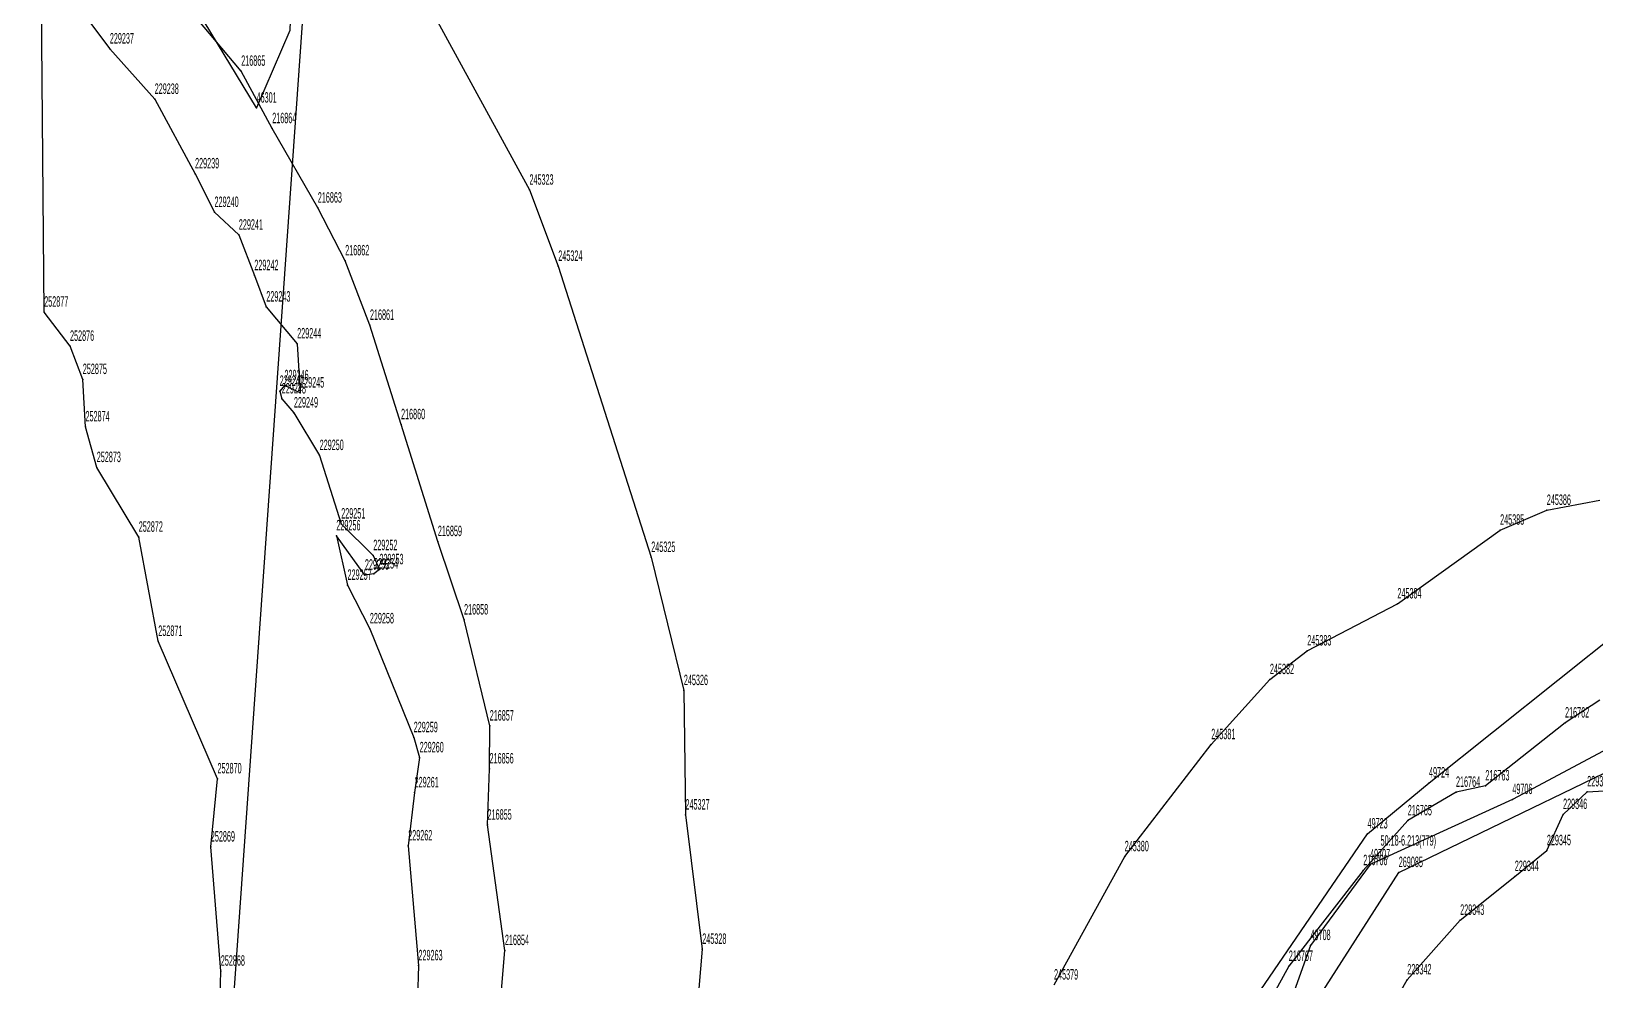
# Model space of a CAD drawing. Extents: x 1277570 to 1279623, y 422293 to 424918.
# Drawn here: x 1277573.2 to 1277890.3, y 424350.8 to 424543.3 of the extents above; entities that cross this region are included whole.
import ezdxf

# ---------------------------------------------------------------- set-up
doc = ezdxf.new("R2010")
doc.units = 0
doc.layers.get('0').update_dxf_attribs({"linetype": 'CONTINUOUS'})

msp = doc.modelspace()

# ---------------------------------------------------------------- linework, layer by layer
at = {"color": 7, "linetype": 'CONTINUOUS'}
msp.add_lwpolyline([(1277803.08, 424903.440001), (1277738.390002, 424910.170002), (1277621.390002, 424858.590001), (1277628.720002, 424838.21), (1277634.879999, 424821.279999), (1277634.82, 424821.240002), (1277635.059999, 424820.560001), (1277625.610002, 424543.419999), (1277618.900001, 424527.730002), (1277608.249999, 424545.23), (1277588.459999, 424571.869999), (1277573.240002, 424602.310002)], close=True, dxfattribs=at)
for points in [[(1278377.630002, 424455.709999), (1278318.460001, 424445.800002), (1278278.7, 424400.540001), (1278223.980001, 424357.34), (1278102.529999, 424285.44), (1278077.809999, 424262.510001), (1278033.329999, 424230.829999), (1278019.049999, 424163.689998), (1277988.800002, 424105.67), (1277948.47, 424055.79), (1277885.839999, 424010.359999), (1277832.899998, 423988.38), (1277764.310002, 423972.239999), (1277691.700002, 423963.630002), (1277584.91, 423930.579999), (1277652.3, 424887.12)], [(1277611.419998, 424345.040001), (1277611.65, 424352.789998), (1277609.63, 424377.950002), (1277610.979999, 424391.769998), (1277598.979998, 424419.630001), (1277595.020002, 424440.749999), (1277586.510002, 424454.870002), (1277584.229998, 424463.12), (1277583.679998, 424472.72), (1277581.090001, 424479.45), (1277575.86, 424486.37), (1277573.880002, 424713.619998)], [(1277756.040001, 423821.06), (1277827.020002, 423909.56), (1277848.929999, 423991.06), (1277846.3, 424058.550001), (1277810.369998, 424126.900001), (1277791.969998, 424121.640001), (1277779.699998, 424198.759999), (1277808.620002, 424251.340002), (1277824.05, 424331.599999), (1277850.389998, 424372.780001), (1277910.719998, 424401.980002), (1277960.999999, 424449.389999), (1278060.589998, 424498.700002), (1278152.519999, 424582.489999), (1278210.87, 424651.840002), (1278316.900001, 424668.479999), (1278486.910001, 424671.120001), (1278649.04, 424609.770001), (1278700.739999, 424613.279998), (1278794.51, 424606.269998), (1278862.869998, 424539.660002), (1278956.639999, 424520.380002)], [(1277648.45, 424558.309998), (1277674.210002, 424511.099999), (1277680.050001, 424495.659998), (1277698.89, 424436.650001), (1277705.5, 424409.670002), (1277705.819998, 424384.440002), (1277709.229999, 424357.220002), (1277707.14, 424332.520001)], [(1277578.68, 424553.680001), (1277589.160002, 424539.719999), (1277598.249998, 424529.5), (1277606.43, 424514.399998), (1277610.380001, 424506.580001), (1277615.31, 424501.980002), (1277618.450001, 424493.760002), (1277620.869999, 424487.4), (1277627.13, 424479.940002), (1277627.719998, 424469.979998), (1277624.56, 424471.449998), (1277623.580002, 424470.309999), (1277624.01, 424468.779998), (1277626.469999, 424465.929998), (1277631.679999, 424457.310001), (1277636.049998, 424443.429999), (1277642.559998, 424437.02), (1277643.79, 424434.16), (1277642.69, 424433.280001), (1277640.86, 424433.059999), (1277635.069999, 424441.029998), (1277637.329998, 424431.009998), (1277641.86, 424422.179999), (1277650.74, 424400.11), (1277651.950001, 424396.040001), (1277650.93, 424388.950001), (1277649.629999, 424378.189999), (1277651.709998, 424353.88), (1277651.3, 424340.679999)], [(1277578.68, 424553.680001), (1277589.160002, 424539.719999), (1277598.249998, 424529.5), (1277606.43, 424514.399998), (1277610.380001, 424506.580001), (1277615.31, 424501.980002), (1277618.450001, 424493.760002), (1277620.869999, 424487.4), (1277627.13, 424479.940002), (1277627.719998, 424469.979998), (1277624.56, 424471.449998), (1277623.580002, 424470.309999), (1277624.01, 424468.779998), (1277626.469999, 424465.929998), (1277631.679999, 424457.310001), (1277636.049998, 424443.429999), (1277642.559998, 424437.02), (1277643.79, 424434.16), (1277642.69, 424433.280001), (1277640.86, 424433.059999), (1277635.069999, 424441.029998), (1277637.329998, 424431.009998), (1277641.86, 424422.179999), (1277650.74, 424400.11), (1277651.950001, 424396.040001), (1277650.93, 424388.950001), (1277649.629999, 424378.189999), (1277651.709998, 424353.88), (1277651.3, 424340.679999)], [(1277667.710002, 424339.229998), (1277669.23, 424356.970001), (1277665.719998, 424382.390001), (1277666.12, 424393.790001), (1277666.150001, 424402.479998), (1277660.950002, 424423.98), (1277655.639998, 424439.87), (1277648.18, 424463.56), (1277641.880001, 424483.709999), (1277636.860002, 424496.769998), (1277631.309999, 424507.46), (1277622.069999, 424523.569998), (1277615.790001, 424535.2), (1277604.350001, 424548.750001)], [(1277667.710002, 424339.229998), (1277669.23, 424356.970001), (1277665.719998, 424382.390001), (1277666.12, 424393.790001), (1277666.150001, 424402.479998), (1277660.950002, 424423.98), (1277655.639998, 424439.87), (1277648.18, 424463.56), (1277641.880001, 424483.709999), (1277636.860002, 424496.769998), (1277631.309999, 424507.46), (1277622.069999, 424523.569998), (1277615.790001, 424535.2), (1277604.350001, 424548.750001)], [(1277910.03, 424407.059998), (1277873.410001, 424387.58), (1277844.57, 424374.350001), (1277832.500001, 424357.990002), (1277823.170002, 424331.890002), (1277818.879998, 424302.659998), (1277814.99, 424261.789998), (1277801.740001, 424221.280001), (1277777.560001, 424197.489998), (1277750.550001, 424194.94), (1277754.079999, 424211.36), (1277755.629998, 424211.71), (1277777.480001, 424229.240001), (1277781.29, 424240.210001), (1277781.58, 424241.119999), (1277792.889998, 424259.879998), (1277793.420002, 424279.100001), (1277801.699999, 424318.639999), (1277844.059998, 424380.609999), (1277856.519998, 424390.940001), (1277934.770002, 424453.340001)], [(1277780.519998, 424349.980001), (1277794.84, 424375.980001), (1277812.389998, 424398.689998), (1277824.280002, 424411.899998), (1277831.850001, 424417.699998), (1277850.109998, 424427.230001), (1277870.93, 424442.180001), (1277880.390002, 424446.19), (1277891.110002, 424448.25)], [(1277891.149999, 424407.659999), (1277884.089999, 424403.089998), (1277867.940002, 424390.340001), (1277861.990002, 424389.05), (1277852.209998, 424383.27), (1277843.200001, 424373.169999), (1277828.100001, 424353.760002), (1277817, 424333.57)], [(1277891.149999, 424407.659999), (1277884.089999, 424403.089998), (1277867.940002, 424390.340001), (1277861.990002, 424389.05), (1277852.209998, 424383.27), (1277843.200001, 424373.169999), (1277828.100001, 424353.760002), (1277817, 424333.57)], [(1277840.08, 424329.820002), (1277852.119998, 424351.03), (1277862.829998, 424363.100002), (1277873.909998, 424371.979998), (1277880.400002, 424377.21), (1277883.690002, 424384.550001), (1277888.59, 424389.14), (1277895.529999, 424389.550001)], [(1277840.08, 424329.820002), (1277852.119998, 424351.03), (1277862.829998, 424363.100002), (1277873.909998, 424371.979998), (1277880.400002, 424377.21), (1277883.690002, 424384.550001), (1277888.59, 424389.14), (1277895.529999, 424389.550001)]]:
    msp.add_lwpolyline(points, dxfattribs=at)
at = {"color": 7}
for p in [(1277589.160002, 424539.719999), (1277615.790001, 424535.2), (1277598.249998, 424529.5), (1277618.900001, 424527.730002), (1277622.069999, 424523.569998), (1277606.43, 424514.399998), (1277674.210002, 424511.099999), (1277610.380001, 424506.580001), (1277631.309999, 424507.46), (1277615.31, 424501.980002), (1277636.860002, 424496.769998), (1277680.050001, 424495.659998), (1277618.450001, 424493.760002), (1277575.86, 424486.37), (1277620.869999, 424487.4), (1277641.880001, 424483.709999), (1277581.090001, 424479.45), (1277627.13, 424479.940002), (1277583.679998, 424472.72), (1277623.580002, 424470.309999), (1277624.56, 424471.449998), (1277627.719998, 424469.979998), (1277624.01, 424468.779998), (1277626.469999, 424465.929998), (1277648.18, 424463.56), (1277584.229998, 424463.12), (1277631.679999, 424457.310001), (1277586.510002, 424454.870002), (1277880.390002, 424446.19), (1277636.049998, 424443.429999), (1277870.93, 424442.180001), (1277595.020002, 424440.749999), (1277635.069999, 424441.029998), (1277655.639998, 424439.87), (1277642.559998, 424437.02), (1277698.89, 424436.650001), (1277640.86, 424433.059999), (1277642.69, 424433.280001), (1277643.79, 424434.16), (1277637.329998, 424431.009998), (1277850.109998, 424427.230001), (1277641.86, 424422.179999), (1277660.950002, 424423.98), (1277598.979998, 424419.630001), (1277831.850001, 424417.699998), (1277705.5, 424409.670002), (1277824.280002, 424411.899998), (1277650.74, 424400.11), (1277666.150001, 424402.479998), (1277884.089999, 424403.089998), (1277812.389998, 424398.689998), (1277651.950001, 424396.040001), (1277666.12, 424393.790001), (1277610.979999, 424391.769998), (1277856.519998, 424390.940001), (1277650.93, 424388.950001), (1277861.990002, 424389.05), (1277867.940002, 424390.340001), (1277873.410001, 424387.58), (1277888.59, 424389.14), (1277705.819998, 424384.440002), (1277883.690002, 424384.550001), (1277665.719998, 424382.390001), (1277852.209998, 424383.27), (1277609.63, 424377.950002), (1277649.629999, 424378.189999), (1277844.059998, 424380.609999), (1277794.84, 424375.980001), (1277880.400002, 424377.21), (1277843.200001, 424373.169999), (1277844.57, 424374.350001), (1277850.389998, 424372.780001), (1277873.909998, 424371.979998), (1277862.829998, 424363.100002), (1277669.23, 424356.970001), (1277709.229999, 424357.220002), (1277832.500001, 424357.990002), (1277611.65, 424352.789998), (1277651.709998, 424353.88), (1277828.100001, 424353.760002), (1277852.119998, 424351.03)]:
    msp.add_point(p, dxfattribs=at)

# ---------------------------------------------------------------- texts
at = {"color": 7, "width": 0.5}
for s, height, p in [('229237', 2.122561, (1277589.160002, 424540.79244)), ('216865', 2.122557, (1277615.790001, 424536.27244)), ('229238', 2.122557, (1277598.249998, 424530.57244)), ('46301', 2.122557, (1277618.900001, 424528.802442)), ('216864', 2.122557, (1277622.069999, 424524.642443)), ('229239', 2.122561, (1277606.43, 424515.47244)), ('245323', 2.122561, (1277674.210002, 424512.172441)), ('229240', 2.122557, (1277610.380001, 424507.652441)), ('216863', 2.122557, (1277631.309999, 424508.53244)), ('229241', 2.122557, (1277615.31, 424503.052442)), ('216862', 2.122561, (1277636.860002, 424497.84244)), ('245324', 2.122557, (1277680.050001, 424496.732443)), ('229242', 2.122557, (1277618.450001, 424494.832443)), ('252877', 2.122557, (1277575.86, 424487.44244)), ('229243', 2.122557, (1277620.869999, 424488.472441)), ('216861', 2.122561, (1277641.880001, 424484.78244)), ('252876', 2.122557, (1277581.090001, 424480.522441)), ('229244', 2.122557, (1277627.13, 424481.012442)), ('252875', 2.122561, (1277583.679998, 424473.792441)), ('229247', 2.122561, (1277623.580002, 424471.382441)), ('229246', 2.122557, (1277624.56, 424472.522443)), ('229245', 2.122561, (1277627.719998, 424471.05244)), ('229248', 2.122557, (1277624.01, 424469.852443)), ('229249', 2.122557, (1277626.469999, 424467.002443)), ('216860', 2.122561, (1277648.18, 424464.632441)), ('252874', 2.122557, (1277584.229998, 424464.19244)), ('229250', 2.122557, (1277631.679999, 424458.382441)), ('252873', 2.122557, (1277586.510002, 424455.942443)), ('245386', 2.122561, (1277880.390002, 424447.262441)), ('229251', 2.122561, (1277636.049998, 424444.502441)), ('245385', 2.122557, (1277870.93, 424443.252442)), ('252872', 2.122561, (1277595.020002, 424441.822441)), ('229256', 2.122557, (1277635.069999, 424442.102443)), ('216859', 2.122557, (1277655.639998, 424440.94244)), ('229252', 2.122557, (1277642.559998, 424438.09244)), ('245325', 2.122557, (1277698.89, 424437.722442)), ('229255', 2.122561, (1277640.86, 424434.132441)), ('229254', 2.122557, (1277642.69, 424434.352442)), ('229253', 2.122557, (1277643.79, 424435.232441)), ('229257', 2.122557, (1277637.329998, 424432.082443)), ('245384', 2.122557, (1277850.109998, 424428.302442)), ('229258', 2.122561, (1277641.86, 424423.25244)), ('216858', 2.122561, (1277660.950002, 424425.052441)), ('252871', 2.122557, (1277598.979998, 424420.702441)), ('245383', 2.122557, (1277831.850001, 424418.772443)), ('245326', 2.122557, (1277705.5, 424410.742443)), ('245382', 2.122561, (1277824.280002, 424412.97244)), ('216762', 2.122557, (1277884.089999, 424404.162443)), ('229259', 2.122557, (1277650.74, 424401.182441)), ('216857', 2.122561, (1277666.150001, 424403.55244)), ('245381', 2.122557, (1277812.389998, 424399.762443)), ('229260', 2.122557, (1277651.950001, 424397.112441)), ('216856', 2.122557, (1277666.12, 424394.862441)), ('252870', 2.122557, (1277610.979999, 424392.842443)), ('49724', 2.122557, (1277856.519998, 424392.012441)), ('229261', 2.122557, (1277650.93, 424390.022441)), ('216764', 2.122557, (1277861.990002, 424390.122441)), ('216763', 2.122557, (1277867.940002, 424391.412441)), ('49706', 2.122557, (1277873.410001, 424388.652441)), ('229347', 2.122557, (1277888.59, 424390.21244)), ('245327', 2.122557, (1277705.819998, 424385.512442)), ('229346', 2.122557, (1277883.690002, 424385.622441)), ('216855', 2.122557, (1277665.719998, 424383.462441)), ('216765', 2.122561, (1277852.209998, 424384.342441)), ('252869', 2.122557, (1277609.63, 424379.022443)), ('229262', 2.122561, (1277649.629999, 424379.26244)), ('49723', 2.122561, (1277844.059998, 424381.68244)), ('245380', 2.122557, (1277794.84, 424377.052442)), ('50:18-6.213(779)', 2.122557, (1277846.69987, 424378.19831)), ('229345', 2.122557, (1277880.400002, 424378.282441)), ('216766', 2.122561, (1277843.200001, 424374.242441)), ('49707', 2.122557, (1277844.57, 424375.422441)), ('269085', 2.122557, (1277850.389998, 424373.852442)), ('229344', 2.122557, (1277873.909998, 424373.052443)), ('229343', 2.122557, (1277862.829998, 424364.172442)), ('216854', 2.122557, (1277669.23, 424358.042441)), ('245328', 2.122557, (1277709.229999, 424358.292442)), ('49708', 2.122557, (1277832.500001, 424359.062442)), ('252868', 2.122557, (1277611.65, 424353.862443)), ('229263', 2.122557, (1277651.709998, 424354.95244)), ('216767', 2.122557, (1277828.100001, 424354.832442)), ('245379', 2.122557, (1277780.519998, 424351.052441)), ('229342', 2.122557, (1277852.119998, 424352.10244))]:
    msp.add_text(s, height=height, dxfattribs=at).set_placement(p)

doc.saveas('drawing.dxf')
